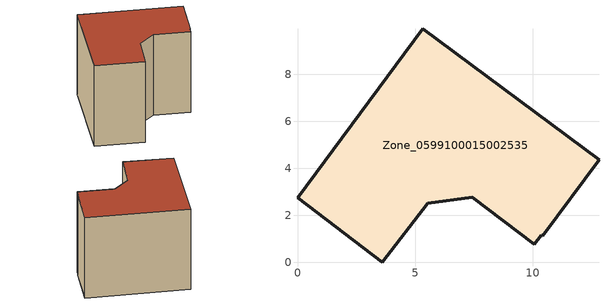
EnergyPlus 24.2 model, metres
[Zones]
Zone_0599100015002535
 floor ground (C_G): 0,2.75 5.33,9.94 12.81,4.36 10.42,1.14 10.37,1.17 10.06,0.77 7.42,2.77 5.54,2.52 3.6,0 z0.87
 wall outside (C_F): 5.33,9.94 0,2.75 3.6,0 5.54,2.52 7.42,2.77 10.06,0.77 10.37,1.17 10.42,1.14 12.81,4.36 5.33,9.94 z0.87:8.96
 roof outside (C_R): 10.37,1.17 10.42,1.14 12.81,4.36 5.33,9.94 0,2.75 3.6,0 5.54,2.52 7.42,2.77 10.06,0.77 z8.96
[BUILDING]
Pand.0599100015002535: North Axis=0; Terrain=City; Loads Convergence Tolerance Value=0.04; Temperature Convergence Tolerance Value=0.4; Solar Distribution=FullExterior; Maximum Number of Warmup Days=25; Minimum Number of Warmup Days=1
[Site:Location]
Rotterdam.The.Hague.AP_ZH_NLD Design_Conditions: Latitude=51.96; Longitude=4.45; Time Zone=1; Elevation=-4.5
[SITE:GROUNDTEMPERATURE:BUILDINGSURFACE]
18, 18, 18, 18, 18, 18, 18, 18, 18, 18, 18, 18
[MATERIAL] Thermal Absorptance=0.9; Solar Absorptance=0.7; Visible Absorptance=0.7
Name | Roughness | Thickness | Conductivity | Density | Specific Heat
G.TC.1975-1991 | MediumSmooth | 0.15 | 0.288461 | 540 | 1210
F.TC.1975-1991 | Rough | 0.3 | 0.230769 | 1920 | 840
R.TC.1975-1991 | MediumRough | 0.2 | 0.153846 | 1500 | 1000
[CONSTRUCTION]
C_G: G.TC.1975-1991
C_F: F.TC.1975-1991
C_R: R.TC.1975-1991
[ZONE]
Zone_0599100015002535: Type=1; Multiplier=1; Ceiling Height=Autocalculate; Volume=Autocalculate; Floor Area=autocalculate; Part of Total Floor Area=Yes
[ZONEINFILTRATION:DESIGNFLOWRATE]
Infil_Zone_0599100015002535: Zone or ZoneList or Space or SpaceList=Zone_0599100015002535; Schedule=AlwaysOn; Design Flow Rate Calculation Method=Flow/Area; Flow Rate per Floor Area=0.003; Constant Term Coefficient=1; Temperature Term Coefficient=0; Velocity Term Coefficient=0; Velocity Squared Term Coefficient=0
[HVACTEMPLATE:ZONE:IDEALLOADSAIRSYSTEM]
Zone_0599100015002535: Maximum Heating Supply Air Temperature=50; Minimum Cooling Supply Air Temperature=13; Maximum Heating Supply Air Humidity Ratio=0.0156; Minimum Cooling Supply Air Humidity Ratio=0.0077; Heating Limit=NoLimit; Cooling Limit=NoLimit; Dehumidification Control Type=ConstantSensibleHeatRatio; Cooling Sensible Heat Ratio=0.7; Dehumidification Setpoint=60; Humidification Control Type=None; Humidification Setpoint=30; Outdoor Air Method=None; Outdoor Air Flow Rate per Person=0.00944; Outdoor Air Flow Rate per Zone Floor Area=0; Outdoor Air Flow Rate per Zone=0; Demand Controlled Ventilation Type=None; Outdoor Air Economizer Type=NoEconomizer; Heat Recovery Type=None; Sensible Heat Recovery Effectiveness=0.7; Latent Heat Recovery Effectiveness=0.65
[ZONECONTROL:THERMOSTAT]
ThermostatControl_Zone_0599100015002535: Zone or ZoneList=Zone_0599100015002535; Control Type Schedule=DualSetpointControlType; Control 1=Thermostat_Zone_0599100015002535; Temperature Difference Between Cutout And Setpoint=0
[THERMOSTATSETPOINT:DUALSETPOINT]
Thermostat_Zone_0599100015002535: Heating Setpoint Temperature Schedule=HeatingSetpoint_Zone_0599100015002535; Cooling Setpoint Temperature Schedule=CoolingSetpoint_Zone_0599100015002535
[SCHEDULE:COMPACT]
HeatingSetpoint_Zone_0599100015002535: Through: 12/31, For: AllDays, Until: 24:00, 21
CoolingSetpoint_Zone_0599100015002535: Through: 12/31, For: AllDays, Until: 24:00, 24
DualSetpointControlType: Through: 12/31, For: AllDays, Until: 24:00, 4
AlwaysOn: Through: 12/31, For: AllDays, Until: 24:00, 1
